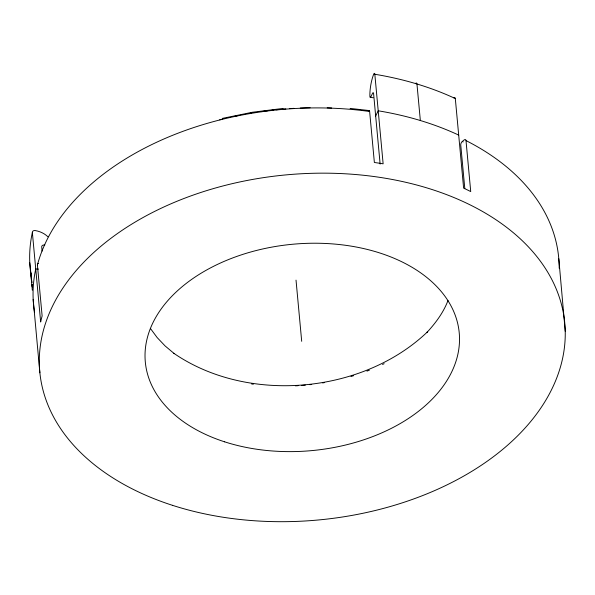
<?xml version="1.0" encoding="UTF-8"?>
<svg xmlns="http://www.w3.org/2000/svg" width="595" height="595" viewBox="0 0 595 595"><rect width="100%" height="100%" fill="white"/><g stroke="black" fill="none" stroke-linecap="round" stroke-linejoin="round"><path stroke-width="0.89" d="M448.013 300.46C443.468 312.524 435.614 323.033 426.935 332.441L427.359 331.973C362.6 393.801 247.78 404.161 173.77 353.259L174.283 353.653L165.098 345.926L157.169 337.581L150.587 328.693M375.668 116.032L378.212 110.796A263.622 173.301 -5.3 0 1 458.7 135.095M464.807 188.667L460.746 144.972A2.715 1.413 -63.2 0 1 462.308 141.476L464.063 140.011A2.715 1.413 -63.2 0 1 466.004 140.591A263.622 173.301 -5.3 0 1 559.203 268.233M222.337 118.398L252.399 112.247L283.071 108.424M44.848 244.999L44.201 244.976A2.715 2.008 12.2 0 0 41.709 246.895L42.096 251.105M38.422 269.096L35.737 268.985A263.622 173.301 -5.3 0 0 34.503 312.107M350.12 108.409L369.279 110.573M370.216 97.268L373.191 97.766M462.308 141.476L463.17 141.915M30.702 272.86L31.832 282.566M29.78 262.819L31.208 276.236M31.394 278.029L31.87 282.499M466.004 140.591L470.727 191.575A263.622 173.301 -5.3 0 0 463.617 188.117L455.309 98.554A2.715 1.361 -64.9 0 0 453.71 97.803M420.345 120.517L416.954 83.984A2.715 1.078 -73.2 0 0 415.563 83.501M380.131 164.086L373.593 93.601A2.715 0.759 -80.6 0 0 372.552 93.311L370.93 96.658A2.715 0.759 -80.6 0 1 369.874 95.996A19.025 5.303 -80.6 0 1 373.653 74.286A2.715 0.759 -80.6 0 1 374.828 74.263L383.135 163.818A263.622 173.301 -5.3 0 0 374.367 162.487L369.636 111.503A2.715 0.692 -82.1 0 0 368.833 110.938M296.027 280.133L301.702 341.307M38.444 263.332A2.715 1.986 15 0 0 37.396 264.961L42.126 315.945A263.622 173.301 -5.3 0 0 40.661 322.007L32.353 232.452A2.715 2.008 12.2 0 1 35.291 230.57A19.025 14.035 12.2 0 1 47.912 236.803M30.628 271.952L32.323 290.219M33.171 299.352L39.872 372.782M558.802 258.81L565.235 331.281M384.132 363.701A160.352 105.412 -5.3 0 1 382.526 364.482M369.406 370.172A160.352 105.412 -5.3 0 1 366.959 371.116M353.542 375.713A160.352 105.412 -5.3 0 1 350.961 376.494M324.379 382.637A160.352 105.412 -5.3 0 1 322.572 382.942M311.691 384.467A160.352 105.412 -5.3 0 1 309.876 384.675M305.361 385.129A160.352 105.412 -5.3 0 1 301.747 385.434M298.125 385.679A160.352 105.412 -5.3 0 1 295.41 385.828M253.373 384.206A160.352 105.412 -5.3 0 1 251.633 383.976M219.704 119.796A260.803 171.449 -5.3 0 1 222.047 119.201M234.668 116.293A260.803 171.449 -5.3 0 1 237.65 115.675M249.655 113.414A260.803 171.449 -5.3 0 1 251.164 113.162M261.004 111.637A260.803 171.449 -5.3 0 1 267.847 110.722M271.655 110.268A260.803 171.449 -5.3 0 1 273.179 110.097M276.229 109.77A260.803 171.449 -5.3 0 1 278.527 109.54M283.108 109.123A260.803 171.449 -5.3 0 1 285.816 108.9M289.415 108.64A260.803 171.449 -5.3 0 1 293.923 108.35M300.237 108.037A260.803 171.449 -5.3 0 1 310.144 107.747M327.205 107.844A260.803 171.449 -5.3 0 1 331.675 107.985M37.396 264.961A263.622 173.301 -5.3 0 1 369.636 111.503M31.111 275.574A263.622 173.301 -5.3 0 1 32.353 232.452M374.828 74.263A263.622 173.301 -5.3 0 1 455.309 98.554M32.346 286.976L32.041 284.328L32.346 286.976M224.665 441.84A157.63 103.619 -5.3 0 0 459.519 338.406A157.63 103.619 -5.3 0 0 222.634 262.038A157.63 103.619 -5.3 0 0 224.665 441.84M172.476 505.326A263.622 173.301 -5.3 0 0 565.25 332.337A263.622 173.301 -5.3 0 0 169.092 204.621A263.622 173.301 -5.3 0 0 172.476 505.326"/></g></svg>
